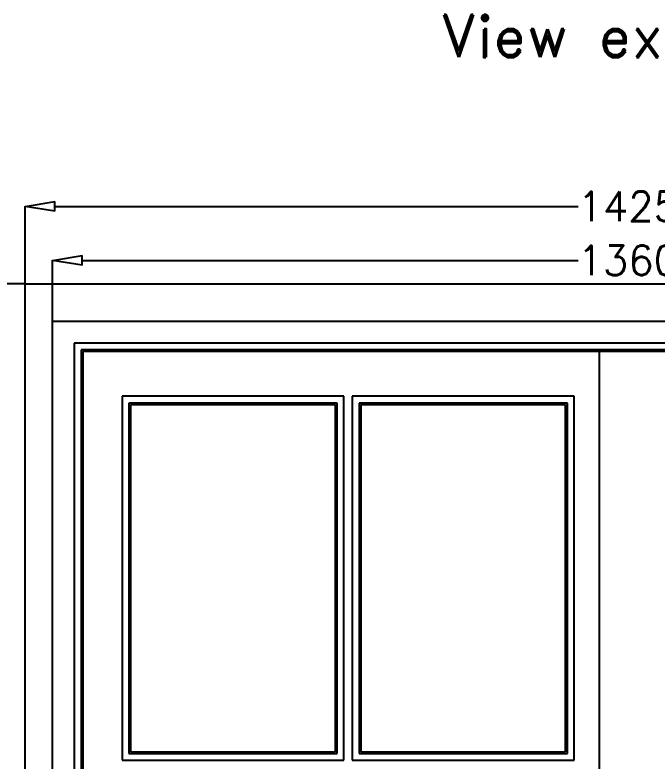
# Model space of a CAD drawing. Header units: millimetres. Extents: x 2806 to 10642, y -276 to 6064.
# Drawn here: x 3332 to 4090, y 1442 to 2324 of the extents above; entities that cross this region are included whole.
import ezdxf
from ezdxf.enums import TextEntityAlignment as Align

# ---------------------------------------------------------------- set-up
doc = ezdxf.new("R2010")
doc.units = ezdxf.units.MM
doc.layers.get('0').update_dxf_attribs({"color": 250})
for name, color, linetype in [('dim', 7, 'Continuous'), ('txt', 189, 'Continuous'), ('wall', 5, 'Continuous')]:
    doc.layers.add(name, color=color, linetype=linetype)
doc.styles.add('ROMAND', font='romand.shx')
doc.styles.add('romans', font='romans.shx')
doc.dimstyles.new('ECH1-1 objet', dxfattribs={"dimtxt": 35, "dimasz": 35, "dimexe": 0.18, "dimexo": 0, "dimgap": 0.09, "dimtad": 0, "dimdec": 8, "dimdsep": 46, "dimtxsty": 'romans', "dimblk1": 'CLOSEDBLANK', "dimblk2": 'CLOSEDBLANK', "dimsah": 1, "dimcen": 1, "dimclrd": 9, "dimclre": 9, "dimclrt": 6, "dimadec": 0, "dimazin": 0, "dimtfac": 1, "dimtdec": 8, "dimtofl": 0, "dimtmove": 0, "dimatfit": 3, "dimldrblk": 'CLOSEDBLANK', "dimfxl": 1, "dimtolj": 1, "dimtzin": 0, "dimarcsym": 0})

# ---------------------------------------------------------------- blocks, each defined once
blk = doc.blocks.new('_ClosedBlank')
at = {"color": 0, "linetype": 'ByBlock', "lineweight": -2}
for p, q in [((-1, 0.167), (0, 0)), ((-1, 0.167), (-1, -0.167)), ((0, 0), (-1, -0.167))]:
    blk.add_line(p, q, dxfattribs=at)
blk = doc.blocks.new('*D31')
at = {"layer": 'Defpoints', "color": 0, "transparency": 16777216}
for p in [(4768.78, 2097.79), (3343.78, 2006.29), (4768.78, 2006.29)]:
    blk.add_point(p, dxfattribs=at)
at = {"layer": 'dim', "color": 9, "lineweight": -2, "transparency": 16777216}
for p, q in [((3343.78, 2006.29), (3343.78, 2097.97)), ((3378.78, 2097.79), (3997.03, 2097.79)), ((4733.78, 2097.79), (4115.54, 2097.79)), ((4768.78, 2006.29), (4768.78, 2097.97))]:
    blk.add_line(p, q, dxfattribs=at)
at = {"layer": 'dim', "color": 9, "lineweight": -2, "transparency": 16777216, "xscale": 35, "yscale": 35, "zscale": 35, "rotation": 180}
blk.add_blockref('_ClosedBlank', (3343.78, 2097.79), dxfattribs=at)
at = {"layer": 'dim', "color": 9, "lineweight": -2, "transparency": 16777216, "xscale": 35, "yscale": 35, "zscale": 35}
blk.add_blockref('_ClosedBlank', (4768.78, 2097.79), dxfattribs=at)
at = {"layer": 'dim', "color": 6, "transparency": 16777216, "insert": (4056.28, 2097.79), "char_height": 35, "attachment_point": 5, "style": 'romans'}
blk.add_mtext('\\A1;1425', dxfattribs=at)
blk = doc.blocks.new('*D32')
at = {"layer": 'Defpoints', "color": 0, "transparency": 16777216}
for p in [(3343.78, 2006.29), (3258.46, 882.29), (3343.78, 882.29)]:
    blk.add_point(p, dxfattribs=at)
at = {"layer": 'dim', "color": 9, "lineweight": -2, "transparency": 16777216}
for p, q in [((3343.78, 2006.29), (3258.28, 2006.29)), ((3258.46, 1971.29), (3258.46, 1504.38)), ((3258.46, 917.29), (3258.46, 1384.2)), ((3343.78, 882.29), (3258.28, 882.29))]:
    blk.add_line(p, q, dxfattribs=at)
at = {"layer": 'dim', "color": 9, "lineweight": -2, "transparency": 16777216, "xscale": 35, "yscale": 35, "zscale": 35}
for p, rotation in [((3258.46, 2006.29), 90), ((3258.46, 882.29), 270)]:
    blk.add_blockref('_ClosedBlank', p, dxfattribs=dict(at, rotation=rotation))
at = {"layer": 'dim', "color": 6, "transparency": 16777216, "insert": (3258.46, 1444.29), "char_height": 35, "attachment_point": 5, "rotation": 90, "style": 'romans'}
blk.add_mtext('\\A1;1124', dxfattribs=at)
blk = doc.blocks.new('*D34')
at = {"layer": 'Defpoints', "color": 0, "transparency": 16777216}
for p in [(3376.28, 2033.96), (3376.28, 1962.29), (4736.28, 1962.29)]:
    blk.add_point(p, dxfattribs=at)
at = {"layer": 'dim', "color": 9, "lineweight": -2, "transparency": 16777216}
for p, q in [((3376.28, 1962.29), (3376.28, 2034.14)), ((3411.28, 2033.96), (3997.03, 2033.96)), ((4701.28, 2033.96), (4115.54, 2033.96)), ((4736.28, 1962.29), (4736.28, 2034.14))]:
    blk.add_line(p, q, dxfattribs=at)
at = {"layer": 'dim', "color": 9, "lineweight": -2, "transparency": 16777216, "xscale": 35, "yscale": 35, "zscale": 35, "rotation": 180}
blk.add_blockref('_ClosedBlank', (3376.28, 2033.96), dxfattribs=at)
at = {"layer": 'dim', "color": 9, "lineweight": -2, "transparency": 16777216, "xscale": 35, "yscale": 35, "zscale": 35}
blk.add_blockref('_ClosedBlank', (4736.28, 2033.96), dxfattribs=at)
at = {"layer": 'dim', "color": 6, "transparency": 16777216, "insert": (4056.28, 2033.96), "char_height": 35, "attachment_point": 5, "style": 'romans'}
blk.add_mtext('\\A1;1360', dxfattribs=at)

msp = doc.modelspace()

# ---------------------------------------------------------------- linework, layer by layer
for p, q in [((3343.78495735, 882.29487696), (3343.78495735, 2006.29487696)), ((3343.78495735, 2006.29487696), (4768.78495735, 2006.29487696)), ((4710.78495735, 1936.29487696), (3401.78495735, 1936.29487696)), ((3401.78495735, 1936.29487696), (3401.78495735, 949.29487696)), ((4702.78495735, 1928.29487696), (3409.78495735, 1928.29487696)), ((3409.78495735, 1928.29487696), (3409.78495735, 949.29487696)), ((4700.78495735, 1926.29487696), (3411.78495735, 1926.29487696)), ((3411.78495735, 1926.29487696), (3411.78495735, 949.29487696)), ((4022.28495735, 949.29487696), (4022.28495735, 1926.29487696)), ((3720.28495735, 1873.29487696), (3458.28495735, 1873.29487696)), ((3458.28495735, 1873.29487696), (3458.28495735, 1443.29487696)), ((3720.28495735, 1443.29487696), (3720.28495735, 1873.29487696)), ((3992.28495735, 1873.29487696), (3730.28495735, 1873.29487696)), ((3730.28495735, 1873.29487696), (3730.28495735, 1443.29487696)), ((3992.28495735, 1443.29487696), (3992.28495735, 1873.29487696)), ((3712.28495735, 1865.29487696), (3466.28495735, 1865.29487696)), ((3466.28495735, 1865.29487696), (3466.28495735, 1451.29487696)), ((3710.28495735, 1863.29487696), (3468.28495735, 1863.29487696)), ((3468.28495735, 1863.29487696), (3468.28495735, 1453.29487696)), ((3710.28495735, 1453.29487696), (3710.28495735, 1863.29487696)), ((3712.28495735, 1451.29487696), (3712.28495735, 1865.29487696)), ((3984.28495735, 1865.29487696), (3738.28495735, 1865.29487696)), ((3738.28495735, 1865.29487696), (3738.28495735, 1451.29487696)), ((3982.28495735, 1863.29487696), (3740.28495735, 1863.29487696)), ((3740.28495735, 1863.29487696), (3740.28495735, 1453.29487696)), ((3982.28495735, 1453.29487696), (3982.28495735, 1863.29487696)), ((3984.28495735, 1451.29487696), (3984.28495735, 1865.29487696)), ((3466.28495735, 1451.29487696), (3712.28495735, 1451.29487696)), ((3468.28495735, 1453.29487696), (3710.28495735, 1453.29487696)), ((3738.28495735, 1451.29487696), (3984.28495735, 1451.29487696)), ((3740.28495735, 1453.29487696), (3982.28495735, 1453.29487696)), ((3458.28495735, 1443.29487696), (3720.28495735, 1443.29487696)), ((3730.28495735, 1443.29487696), (3992.28495735, 1443.29487696))]:
    msp.add_line(p, q)
at = {"layer": 'wall'}
for p, q in [((3376.28495735, 1962.29487696), (4736.28495735, 1962.29487696)), ((3376.28495735, 882.29487696), (3376.28495735, 1962.29487696))]:
    msp.add_line(p, q, dxfattribs=at)

# ---------------------------------------------------------------- texts
at = {"layer": 'txt', "style": 'ROMAND'}
msp.add_text('View exterier', height=50, dxfattribs=at).set_placement((4056.28495735, 2274.06973329), align=Align.CENTER)

# ---------------------------------------------------------------- dimensions: what is measured, and where the dimension line sits
at = {"layer": 'dim'}
for base, p1, p2, picture, middle in [((4768.78495735, 2097.7885536927), (3343.78495735, 2006.2948769559), (4768.78495735, 2006.2948769559), '*D31', (4056.28495735, 2097.7885536927)), ((3376.28495735, 2033.9630068118), (4736.28495735, 1962.2948769558), (3376.28495735, 1962.2948769558), '*D34', (4056.28495735, 2033.9630068118))]:
    dim = msp.add_linear_dim(base=base, p1=p1, p2=p2, dimstyle='ECH1-1 objet', dxfattribs=at)
    dim.commit()
    dim.dimension.update_dxf_attribs({"geometry": picture, "text_midpoint": middle})
dim = msp.add_linear_dim(base=(3258.4649257103, 882.2948769559), p1=(3343.78495735, 2006.2948769559), p2=(3343.78495735, 882.2948769559), angle=90, dimstyle='ECH1-1 objet', dxfattribs=at)
dim.commit()
dim.dimension.update_dxf_attribs({"geometry": '*D32', "text_midpoint": (3258.4649257103, 1444.2948769559)})

doc.saveas('drawing.dxf')
